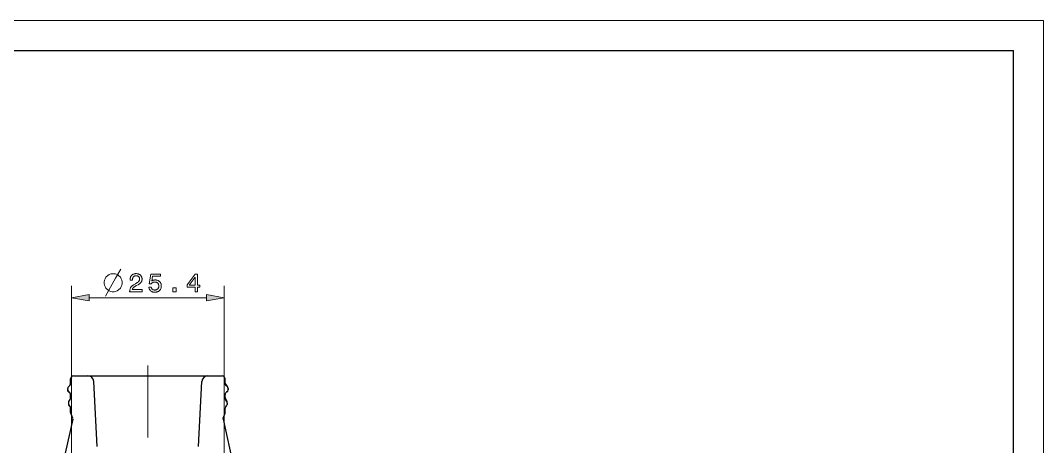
# Model space of a CAD drawing. Extents: x 0 to 297, y 0 to 420.
# Drawn here: x 126.8 to 297, y 349.1 to 420 of the extents above; entities that cross this region are included whole.
import ezdxf

# ---------------------------------------------------------------- set-up
doc = ezdxf.new("R2010")
doc.units = 0
doc.linetypes.add('DASHDOT', pattern=[18.5, 12, -3, 0.5, -3])

msp = doc.modelspace()

# ---------------------------------------------------------------- linework, layer by layer
at = {"color": 7, "lineweight": 13}
for p, q in [((0, 420), (297, 420)), ((297, 0), (297, 420)), ((135.26, 341.4), (135.26, 375.89)), ((160.66, 341.4), (160.66, 375.89))]:
    msp.add_line(p, q, dxfattribs=at)
at = {"color": 7, "lineweight": 30}
for p, q in [((20, 415), (292, 415)), ((292, 5), (292, 415)), ((135.61, 360.9), (160.31, 360.9))]:
    msp.add_line(p, q, dxfattribs=at)
at = {"color": 7, "lineweight": 13, "ltscale": 0.487279}
msp.add_line((138.22, 373.89), (157.71, 373.89), dxfattribs=at)
at = {"color": 7, "linetype": 'DASHDOT', "lineweight": 13}
msp.add_line((147.96, 362.62), (147.96, 88.58), dxfattribs=at)
at = {"color": 7, "lineweight": 30, "ltscale": 0.008483}
for p, q in [((134.74, 359.08), (134.97, 359.32)), ((161.19, 359.08), (160.95, 359.32))]:
    msp.add_line(p, q, dxfattribs=at)
at = {"color": 7, "lineweight": 30, "ltscale": 0.018259}
for p, q in [((135.11, 359.67), (135.11, 360.4)), ((160.81, 359.67), (160.81, 360.4))]:
    msp.add_line(p, q, dxfattribs=at)
at = {"color": 7, "lineweight": 30, "ltscale": 0.499948}
msp.add_line((137.96, 360.9), (157.96, 360.9), dxfattribs=at)
at = {"color": 7, "lineweight": 30, "ltscale": 0.27056}
for p, q in [((139.53, 349.15), (138.96, 359.95)), ((156.4, 349.15), (156.96, 359.95))]:
    msp.add_line(p, q, dxfattribs=at)
at = {"color": 7, "lineweight": 30, "ltscale": 0.00834}
msp.add_line((160.87, 359.49), (161.11, 359.25), dxfattribs=at)
at = {"color": 7, "lineweight": 30, "ltscale": 0.002516}
for p, q in [((134.62, 358.69), (134.62, 358.79)), ((161.3, 358.69), (161.3, 358.79)), ((134.75, 356.36), (134.77, 356.26)), ((161.18, 356.36), (161.16, 356.26))]:
    msp.add_line(p, q, dxfattribs=at)
at = {"color": 7, "lineweight": 30, "ltscale": 0.002517}
for p, q in [((134.62, 358.59), (134.62, 358.69)), ((161.3, 358.59), (161.3, 358.69)), ((134.77, 356.26), (134.79, 356.16)), ((161.16, 356.26), (161.14, 356.16))]:
    msp.add_line(p, q, dxfattribs=at)
at = {"color": 7, "lineweight": 30, "ltscale": 0.000396191}
msp.add_line((134.63, 358.57), (134.62, 358.59), dxfattribs=at)
at = {"color": 7, "lineweight": 30, "ltscale": 0.00080963}
for p, q in [((134.83, 358.24), (134.86, 358.23)), ((161.1, 358.24), (161.07, 358.23))]:
    msp.add_line(p, q, dxfattribs=at)
at = {"color": 7, "lineweight": 13, "ltscale": 0.00019895}
msp.add_line((135.05, 357.98), (135.05, 357.98), dxfattribs=at)
at = {"color": 7, "lineweight": 30, "ltscale": 0.012944}
msp.add_line((135.11, 357.27), (135.11, 357.79), dxfattribs=at)
at = {"color": 7, "lineweight": 30, "ltscale": 0.012943}
msp.add_line((160.81, 357.27), (160.81, 357.79), dxfattribs=at)
at = {"color": 7, "lineweight": 13, "ltscale": 0.000118295}
msp.add_line((161.3, 358.79), (161.3, 358.79), dxfattribs=at)
at = {"color": 7, "lineweight": 30, "ltscale": 0.00249}
for p, q in [((161.3, 358.79), (161.3, 358.7)), ((161.3, 358.7), (161.3, 358.6)), ((134.75, 356.34), (134.77, 356.24))]:
    msp.add_line(p, q, dxfattribs=at)
at = {"color": 7, "lineweight": 13, "ltscale": 0.000170982}
msp.add_line((161.3, 358.6), (161.3, 358.59), dxfattribs=at)
at = {"color": 7, "lineweight": 30, "ltscale": 0.000565647}
msp.add_line((161.3, 358.57), (161.3, 358.6), dxfattribs=at)
at = {"color": 7, "lineweight": 30, "ltscale": 0.000394666}
msp.add_line((161.3, 358.57), (161.3, 358.59), dxfattribs=at)
at = {"color": 7, "lineweight": 13, "ltscale": 0.000681633}
msp.add_line((134.75, 356.36), (134.75, 356.34), dxfattribs=at)
at = {"color": 7, "lineweight": 30, "ltscale": 0.002491}
msp.add_line((134.77, 356.24), (134.79, 356.14), dxfattribs=at)
at = {"color": 7, "lineweight": 13, "ltscale": 0.000629817}
msp.add_line((134.79, 356.16), (134.79, 356.14), dxfattribs=at)
at = {"color": 7, "lineweight": 30, "ltscale": 0.009768}
for p, q in [((134.81, 356.66), (135.03, 356.99)), ((161.12, 356.66), (160.9, 356.99))]:
    msp.add_line(p, q, dxfattribs=at)
at = {"color": 7, "lineweight": 30, "ltscale": 0.009608}
msp.add_line((160.86, 357.11), (161.07, 356.79), dxfattribs=at)
at = {"color": 7, "lineweight": 30, "ltscale": 0.018459}
for p, q in [((135.11, 354.8), (135.11, 355.54)), ((160.81, 354.8), (160.81, 355.54))]:
    msp.add_line(p, q, dxfattribs=at)
at = {"color": 7, "lineweight": 30, "ltscale": 0.022939}
for p, q in [((135.45, 353.84), (135.13, 354.7)), ((160.48, 353.84), (160.8, 354.7))]:
    msp.add_line(p, q, dxfattribs=at)
at = {"color": 7, "lineweight": 30, "ltscale": 0.200611}
for p, q in [((135.46, 353.67), (133.71, 345.84)), ((160.47, 353.67), (162.22, 345.84))]:
    msp.add_line(p, q, dxfattribs=at)
at = {"color": 7, "lineweight": 13}
for points in [[(140.89, 374.14), (142.59, 377.14), (143.44, 378.64)], [(134.83, 358.24), (134.83, 358.21), (134.85, 358.18), (134.86, 358.14), (134.89, 358.11), (134.91, 358.09), (134.93, 358.07), (134.98, 358.02), (135.05, 357.98)], [(135.05, 357.98), (134.99, 358.02), (134.94, 358.06), (134.92, 358.08), (134.9, 358.1), (134.88, 358.13), (134.87, 358.16), (134.86, 358.2), (134.86, 358.23)], [(135.04, 355.74), (135, 355.78), (134.97, 355.82), (134.95, 355.85), (134.94, 355.87), (134.93, 355.89), (134.93, 355.91), (134.93, 355.93)]]:
    msp.add_lwpolyline(points, dxfattribs=at)
for points in [[(142.34, 377.89), (142.04, 377.89), (141.79, 377.84), (141.54, 377.74), (141.29, 377.59), (140.99, 377.29), (140.84, 377.04), (140.74, 376.79), (140.69, 376.54), (140.69, 376.24), (140.74, 375.99), (140.84, 375.74), (140.99, 375.49), (141.29, 375.19), (141.54, 375.04), (141.79, 374.94), (142.04, 374.89), (142.34, 374.89), (142.59, 374.94), (142.84, 375.04), (143.09, 375.19), (143.39, 375.49), (143.54, 375.74), (143.64, 375.99), (143.69, 376.24), (143.69, 376.54), (143.64, 376.79), (143.54, 377.04), (143.39, 377.29), (143.09, 377.59), (142.84, 377.74), (142.59, 377.84)], [(144.93, 374.89), (144.93, 374.9), (144.94, 374.99), (144.94, 375.07), (144.95, 375.15), (144.97, 375.23), (144.99, 375.31), (145.01, 375.38), (145.04, 375.45), (145.07, 375.52), (145.1, 375.58), (145.14, 375.64), (145.19, 375.7), (145.24, 375.76), (145.29, 375.82), (145.36, 375.88), (145.43, 375.94), (145.51, 376), (145.59, 376.06), (145.68, 376.11), (145.78, 376.17), (145.89, 376.23), (146.14, 376.37), (146.19, 376.4), (146.23, 376.42), (146.27, 376.45), (146.31, 376.48), (146.34, 376.5), (146.37, 376.53), (146.4, 376.56), (146.43, 376.59), (146.45, 376.62), (146.48, 376.65), (146.5, 376.68), (146.52, 376.72), (146.53, 376.75), (146.54, 376.78), (146.56, 376.82), (146.57, 376.86), (146.57, 376.89), (146.58, 376.93), (146.58, 376.97), (146.58, 377.01), (146.58, 377.06), (146.58, 377.11), (146.57, 377.15), (146.56, 377.19), (146.54, 377.23), (146.52, 377.27), (146.5, 377.3), (146.48, 377.34), (146.45, 377.37), (146.42, 377.4), (146.39, 377.43), (146.35, 377.45), (146.31, 377.47), (146.27, 377.49), (146.23, 377.51), (146.18, 377.52), (146.14, 377.53), (146.09, 377.54), (146.04, 377.54), (145.98, 377.55), (145.93, 377.54), (145.88, 377.54), (145.83, 377.53), (145.78, 377.52), (145.74, 377.5), (145.7, 377.48), (145.66, 377.45), (145.62, 377.43), (145.59, 377.4), (145.55, 377.36), (145.52, 377.32), (145.5, 377.28), (145.47, 377.24), (145.45, 377.19), (145.44, 377.14), (145.42, 377.09), (145.41, 377.03), (145.4, 376.97), (145.4, 376.91), (145.4, 376.85), (145.4, 376.81), (145, 376.81), (145, 376.88), (145.01, 376.97), (145.01, 377.06), (145.03, 377.14), (145.05, 377.22), (145.07, 377.3), (145.1, 377.37), (145.14, 377.44), (145.18, 377.51), (145.22, 377.57), (145.27, 377.63), (145.33, 377.68), (145.39, 377.73), (145.45, 377.77), (145.52, 377.8), (145.59, 377.83), (145.67, 377.86), (145.75, 377.88), (145.83, 377.89), (145.91, 377.9), (146.01, 377.9), (146.09, 377.9), (146.18, 377.89), (146.26, 377.88), (146.33, 377.86), (146.41, 377.84), (146.48, 377.82), (146.54, 377.78), (146.6, 377.75), (146.66, 377.7), (146.72, 377.66), (146.77, 377.61), (146.82, 377.55), (146.86, 377.5), (146.9, 377.44), (146.93, 377.37), (146.95, 377.31), (146.97, 377.24), (146.98, 377.16), (146.99, 377.09), (146.99, 377.01), (146.99, 376.95), (146.99, 376.89), (146.98, 376.83), (146.97, 376.77), (146.95, 376.72), (146.94, 376.67), (146.92, 376.61), (146.89, 376.56), (146.86, 376.51), (146.83, 376.47), (146.8, 376.42), (146.76, 376.38), (146.72, 376.33), (146.68, 376.29), (146.63, 376.25), (146.58, 376.21), (146.53, 376.17), (146.47, 376.13), (146.41, 376.1), (146.34, 376.06), (146.09, 375.94), (146.02, 375.9), (145.96, 375.86), (145.89, 375.83), (145.84, 375.79), (145.78, 375.76), (145.73, 375.72), (145.69, 375.69), (145.64, 375.66), (145.61, 375.63), (145.57, 375.6), (145.54, 375.57), (145.52, 375.53), (145.49, 375.5), (145.47, 375.47), (145.44, 375.43), (145.42, 375.4), (145.41, 375.37), (145.39, 375.33), (145.38, 375.29), (145.37, 375.26), (146.99, 375.26), (146.99, 374.89)], [(148.12, 375.67), (148.52, 375.67), (148.52, 375.62), (148.54, 375.58), (148.55, 375.54), (148.56, 375.5), (148.58, 375.46), (148.6, 375.42), (148.63, 375.39), (148.65, 375.36), (148.68, 375.33), (148.71, 375.3), (148.74, 375.28), (148.78, 375.25), (148.81, 375.23), (148.85, 375.22), (148.89, 375.2), (148.93, 375.19), (148.98, 375.18), (149.02, 375.18), (149.07, 375.17), (149.12, 375.17), (149.18, 375.17), (149.23, 375.18), (149.29, 375.19), (149.34, 375.2), (149.39, 375.22), (149.44, 375.24), (149.48, 375.26), (149.52, 375.29), (149.56, 375.32), (149.6, 375.35), (149.64, 375.39), (149.67, 375.43), (149.7, 375.47), (149.72, 375.52), (149.74, 375.57), (149.76, 375.62), (149.77, 375.67), (149.78, 375.72), (149.78, 375.78), (149.79, 375.84), (149.78, 375.9), (149.78, 375.95), (149.77, 376.01), (149.76, 376.06), (149.74, 376.11), (149.72, 376.16), (149.7, 376.2), (149.67, 376.25), (149.64, 376.29), (149.6, 376.32), (149.57, 376.36), (149.53, 376.39), (149.48, 376.42), (149.44, 376.44), (149.39, 376.46), (149.34, 376.48), (149.29, 376.49), (149.23, 376.5), (149.18, 376.5), (149.12, 376.5), (149.08, 376.5), (149.05, 376.5), (149.01, 376.5), (148.98, 376.49), (148.95, 376.49), (148.92, 376.48), (148.89, 376.47), (148.86, 376.46), (148.83, 376.45), (148.8, 376.43), (148.77, 376.42), (148.74, 376.4), (148.71, 376.39), (148.69, 376.37), (148.66, 376.35), (148.64, 376.33), (148.61, 376.3), (148.59, 376.28), (148.57, 376.25), (148.55, 376.23), (148.2, 376.23), (148.44, 377.82), (150.04, 377.82), (150.04, 377.46), (148.73, 377.46), (148.61, 376.66), (148.63, 376.67), (148.65, 376.69), (148.67, 376.71), (148.7, 376.72), (148.72, 376.74), (148.75, 376.75), (148.78, 376.77), (148.8, 376.78), (148.83, 376.79), (148.86, 376.8), (148.89, 376.81), (148.92, 376.82), (148.95, 376.83), (148.98, 376.83), (149.01, 376.84), (149.05, 376.84), (149.08, 376.85), (149.11, 376.85), (149.15, 376.85), (149.18, 376.85), (149.27, 376.85), (149.36, 376.84), (149.44, 376.83), (149.52, 376.81), (149.6, 376.78), (149.67, 376.75), (149.74, 376.72), (149.8, 376.67), (149.87, 376.63), (149.92, 376.58), (149.98, 376.52), (150.02, 376.46), (150.07, 376.4), (150.1, 376.33), (150.13, 376.26), (150.16, 376.19), (150.18, 376.11), (150.19, 376.03), (150.2, 375.94), (150.2, 375.86), (150.2, 375.76), (150.19, 375.68), (150.18, 375.59), (150.16, 375.51), (150.13, 375.43), (150.1, 375.35), (150.06, 375.28), (150.01, 375.22), (149.96, 375.15), (149.91, 375.09), (149.84, 375.04), (149.78, 374.99), (149.71, 374.94), (149.64, 374.9), (149.56, 374.87), (149.48, 374.85), (149.4, 374.83), (149.31, 374.81), (149.22, 374.8), (149.13, 374.8), (149.05, 374.8), (148.97, 374.81), (148.89, 374.82), (148.81, 374.84), (148.74, 374.86), (148.67, 374.88), (148.61, 374.92), (148.54, 374.95), (148.48, 374.99), (148.43, 375.04), (148.37, 375.09), (148.32, 375.14), (148.28, 375.2), (148.24, 375.25), (148.21, 375.32), (148.18, 375.38), (148.16, 375.45), (148.14, 375.52), (148.12, 375.59)], [(155.82, 374.89), (155.82, 375.63), (154.5, 375.63), (154.5, 376.01), (155.81, 377.82), (156.21, 377.82), (156.21, 375.97), (156.63, 375.97), (156.63, 375.63), (156.21, 375.63), (156.21, 374.89)], [(154.86, 375.97), (155.82, 375.97), (155.82, 377.32)], [(152.09, 374.89), (152.09, 375.53), (152.68, 375.53), (152.68, 374.89)], [(138.22, 374.41), (135.26, 373.89), (138.22, 373.36)], [(157.71, 373.36), (160.66, 373.89), (157.71, 374.41)]]:
    msp.add_lwpolyline(points, close=True, dxfattribs=at)
at = {"color": 7, "lineweight": 30}
for points in [[(161.3, 358.79), (161.3, 358.86), (161.29, 358.91), (161.28, 358.95), (161.27, 359.01), (161.24, 359.07), (161.21, 359.11), (161.19, 359.16), (161.15, 359.21), (161.11, 359.25)], [(135.05, 357.98), (134.98, 358.02), (134.91, 358.07), (134.85, 358.12), (134.8, 358.17), (134.75, 358.23), (134.72, 358.29), (134.69, 358.33), (134.67, 358.38), (134.65, 358.42), (134.64, 358.49), (134.63, 358.54), (134.63, 358.57)], [(135.04, 355.74), (134.99, 355.79), (134.93, 355.85), (134.9, 355.9), (134.87, 355.94), (134.84, 355.99), (134.82, 356.04), (134.8, 356.09), (134.79, 356.14)]]:
    msp.add_lwpolyline(points, dxfattribs=at)
for centre, radius, start, end in [((134.61, 359.67), 0.505, 315.9971, 0.0383), ((135.61, 360.4), 0.5, 90, 180), ((137.96, 359.9), 1, 3, 90), ((157.96, 359.9), 1, 90, 177), ((160.31, 360.4), 0.5, 360, 90), ((161.32, 359.67), 0.505, 179.9616, 224.0029), ((161.09, 359.66), 0.28, 178.206, 217.7393), ((135.03, 358.8), 0.404, 135.9963, 180.8035), ((135.03, 358.59), 0.403, 182.9443, 240.4895), ((134.61, 357.79), 0.503, 359.9185, 60.4785), ((134.82, 357.8), 0.293, 358.1242, 39.3832), ((161.32, 357.79), 0.503, 119.5215, 180.0815), ((160.9, 358.59), 0.403, 299.5105, 357.0604), ((160.9, 358.8), 0.404, 359.1965, 44.0037), ((135.15, 356.44), 0.404, 146.2873, 182.3319), ((135.15, 356.44), 0.405, 182.313, 191.0251), ((135.32, 356.45), 0.579, 182.3295, 191.1302), ((135.19, 356.24), 0.404, 190.997, 230.6127), ((134.61, 355.54), 0.504, 359.9514, 50.5884), ((134.61, 357.27), 0.506, 326.2806, 0.0173), ((161.32, 357.27), 0.506, 179.9827, 213.7194), ((161.11, 357.27), 0.297, 179.1113, 212.1877), ((161.32, 355.54), 0.504, 129.4116, 180.0486), ((160.74, 356.24), 0.404, 309.3873, 349.003), ((160.58, 356.44), 0.604, 358.1939, 34.9901), ((160.78, 356.44), 0.404, 357.6641, 33.7127), ((160.78, 356.44), 0.405, 348.9749, 357.6831), ((134.81, 355.55), 0.3, 358.2125, 39.782), ((135.41, 354.8), 0.301, 180.0173, 199.9827), ((160.51, 354.8), 0.301, 340.0173, 359.9827), ((135.16, 353.73), 0.3, 347.4457, 19.9968), ((160.76, 353.73), 0.3, 160.0032, 192.5543)]:
    msp.add_arc(centre, radius, start, end, dxfattribs=at)
at = {"color": 7, "lineweight": 13}
for centre, radius, start, end in [((160.71, 359.31), 0.243, 3.0509, 49.1635), ((160.94, 359.06), 0.25, 2.9007, 49.1519), ((160.69, 356.99), 0.204, 0.6687, 36.2217), ((160.9, 356.66), 0.212, 0.1549, 36.2947)]:
    msp.add_arc(centre, radius, start, end, dxfattribs=at)
for points in [[(138.22, 374.41), (135.26, 373.89), (138.22, 374.41), (138.22, 373.36)], [(157.71, 373.36), (160.66, 373.89), (157.71, 373.36), (157.71, 374.41)]]:
    msp.add_solid(points, dxfattribs=at)

doc.saveas('drawing.dxf')
